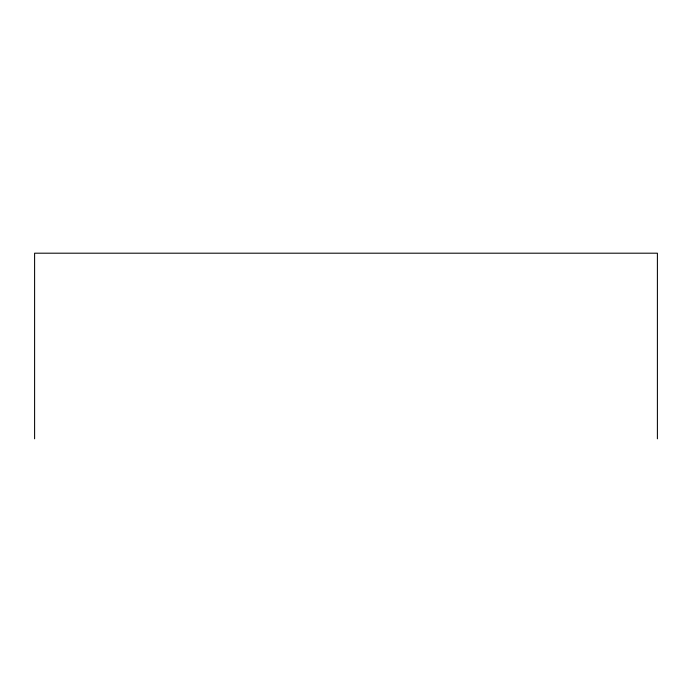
<?xml version="1.0" encoding="UTF-8"?>
<svg xmlns="http://www.w3.org/2000/svg" width="692" height="692" viewBox="0 0 692 692"><rect width="100%" height="100%" fill="white"/><g stroke="black" fill="none" stroke-linecap="round" stroke-linejoin="round"><path stroke-width="1.04" d="M657.4 438.806L657.4 253.194L34.6 253.194L34.6 438.806"/></g></svg>
